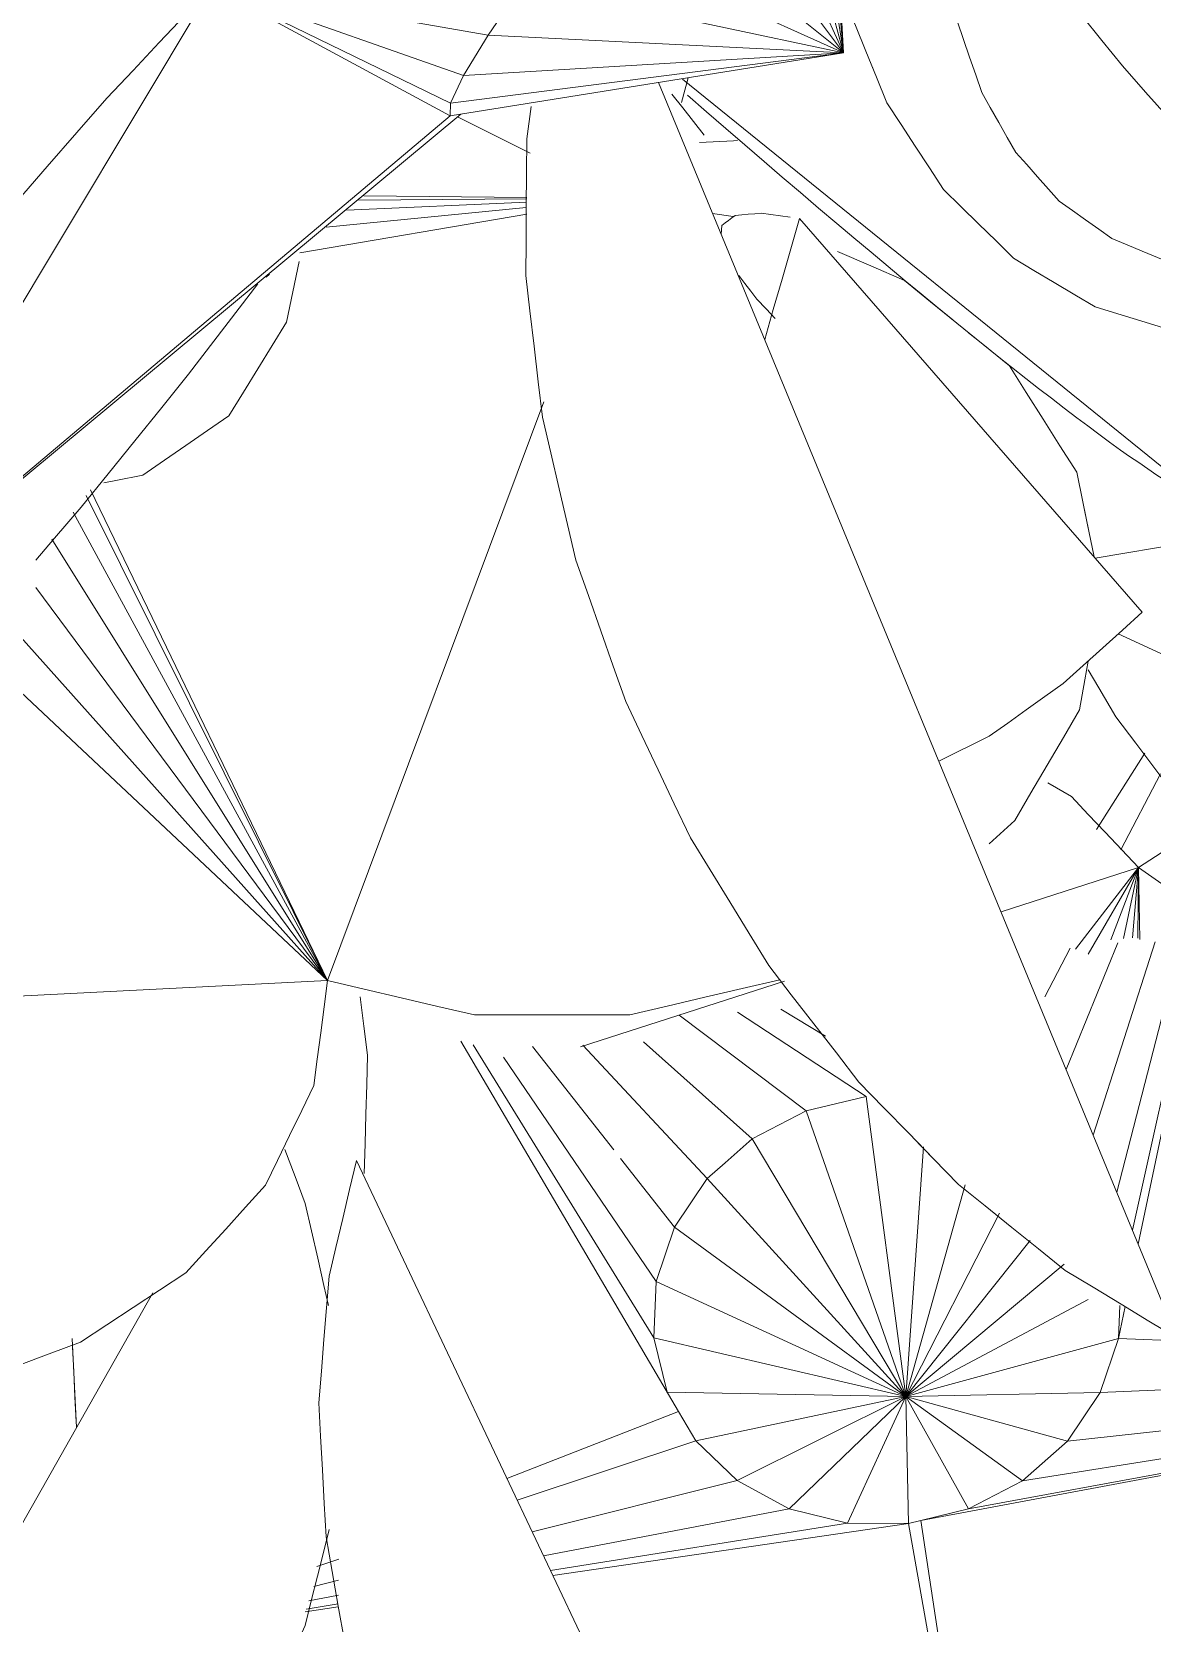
# Model space of a CAD drawing. Header units: metres. Extents: x -18.34 to -13.25, y -25.49 to -16.26.
# Drawn here: x -15.0625 to -15.0225, y -16.6855 to -16.6287 of the extents above; entities that cross this region are included whole.
import ezdxf

# ---------------------------------------------------------------- set-up
doc = ezdxf.new("R2010")
doc.units = ezdxf.units.M
doc.layers.add('Importações nas famílias', color=7, linetype='Continuous', lineweight=5)
doc.layers.add('Vegetação', color=7, linetype='Continuous', lineweight=5)

# ---------------------------------------------------------------- blocks, each defined once
blk = doc.blocks.new('Planta_pergolado_12200 - plantas pergolado_skp_Component_17-V1475-Pavimento 02 - Executivo')
at = {"layer": 'Importações nas famílias', "color": 9}
for p, q in [((0.107808, 0.132036), (0.110336, 0.129133)), ((0.10764, 0.127155), (0.110336, 0.129133)), ((0.107851, 0.126749), (0.110336, 0.129133)), ((0.110336, 0.129133), (0.107945, 0.128918)), ((0.107989, 0.128854), (0.110336, 0.129133)), ((0.108021, 0.128679), (0.110336, 0.129133)), ((0.110336, 0.129133), (0.108031, 0.127952)), ((0.110336, 0.129133), (0.108037, 0.12838)), ((0.109365, 0.124409), (0.110336, 0.129133)), ((0.112937, 0.127172), (0.113485, 0.126432)), ((0.106391, 0.109945), (0.107835, 0.116966))]:
    blk.add_line(p, q, dxfattribs=at)
at = {"layer": 'Importações nas famílias', "color": 9, "flags": 128}
for points in [[(0.111529, 0.131508), (0.111357, 0.131166), (0.110847, 0.130149), (0.110336, 0.129133)], [(0.110336, 0.129133), (0.110986, 0.128642), (0.111636, 0.128152), (0.112287, 0.127662), (0.112937, 0.127172)]]:
    blk.add_lwpolyline(points, dxfattribs=at)
blk = doc.blocks.new('Planta_pergolado_12200 - plantas pergolado_skp_Component_16-V1476-Pavimento 02 - Executivo')
blk.add_blockref('Planta_pergolado_12200 - plantas pergolado_skp_Component_17-V1475-Pavimento 02 - Executivo', (0, 0))
blk = doc.blocks.new('Planta_pergolado_12200 - plantas pergolado_skp_-V1495-Pavimento 02 - Executivo')
blk.add_blockref('Planta_pergolado_12200 - plantas pergolado_skp_Component_16-V1476-Pavimento 02 - Executivo', (0, 0))
blk = doc.blocks.new('Planta_pergolado_12200 - plantas pergolado_skp_-V1496-Pavimento 02 - Executivo')
at = {"rotation": 89.9999999999999}
blk.add_blockref('Planta_pergolado_12200 - plantas pergolado_skp_-V1495-Pavimento 02 - Executivo', (0.696245, 0.01573), dxfattribs=at)
blk = doc.blocks.new('Planta_pergolado_12200 - plantas pergolado_skp_Component_12-V1760-Pavimento 02 - Executivo')
at = {"layer": 'Importações nas famílias', "color": 9}
blk.add_line((0.114354, 0.194816), (0.101469, 0.204078), dxfattribs=at)
at = {"layer": 'Importações nas famílias', "color": 9, "flags": 128}
for points in [[(0.094259, 0.199543), (0.094637, 0.198815), (0.095014, 0.198086), (0.095391, 0.197358)], [(0.095391, 0.197358), (0.095895, 0.196718), (0.096399, 0.196077), (0.096902, 0.195436), (0.097406, 0.194796)], [(0.097406, 0.194796), (0.098024, 0.194258), (0.098642, 0.19372), (0.09926, 0.193182), (0.099878, 0.192645)], [(0.099878, 0.192645), (0.100596, 0.192222), (0.101314, 0.1918), (0.102032, 0.191377), (0.10275, 0.190955)], [(0.10275, 0.190955), (0.10355, 0.190658), (0.104351, 0.190361), (0.105152, 0.190063), (0.105858, 0.189802)], [(0.113307, 0.189022), (0.113982, 0.1891), (0.114914, 0.189208), (0.115846, 0.189316), (0.116778, 0.189424)], [(0.116778, 0.189424), (0.11771, 0.189667), (0.118643, 0.189909)]]:
    blk.add_lwpolyline(points, dxfattribs=at)
blk = doc.blocks.new('Planta_pergolado_12200 - plantas pergolado_skp_Component_16-V1762-Pavimento 02 - Executivo')
blk.add_blockref('Planta_pergolado_12200 - plantas pergolado_skp_Component_12-V1760-Pavimento 02 - Executivo', (0, 0))
blk = doc.blocks.new('Planta_pergolado_12200 - plantas pergolado_skp_Component_17-V1766-Pavimento 02 - Executivo')
at = {"layer": 'Importações nas famílias', "color": 9}
for p, q in [((0.124962, 0.202575), (0.12411, 0.187879)), ((0.136781, 0.198737), (0.12411, 0.187879)), ((0.137702, 0.197605), (0.12411, 0.187879)), ((0.12411, 0.187879), (0.138219, 0.196155)), ((0.12411, 0.187879), (0.139775, 0.195444)), ((0.140593, 0.194643), (0.12411, 0.187879)), ((0.141099, 0.194148), (0.12411, 0.187879)), ((0.12411, 0.187879), (0.141269, 0.193981)), ((0.142558, 0.178601), (0.12411, 0.187879)), ((0.148396, 0.186171), (0.14886, 0.178495)), ((0.149147, 0.185207), (0.149082, 0.178484)), ((0.149643, 0.184457), (0.149253, 0.178454)), ((0.149929, 0.184025), (0.149364, 0.178434)), ((0.150053, 0.183836), (0.149415, 0.178425)), ((0.150869, 0.17816), (0.152339, 0.180445)), ((0.152808, 0.172642), (0.152009, 0.172952)), ((0.148214, 0.172314), (0.14803, 0.171646)), ((0.126944, 0.164469), (0.126267, 0.165407))]:
    blk.add_line(p, q, dxfattribs=at)
at = {"layer": 'Importações nas famílias', "color": 9, "flags": 128}
for points in [[(0.112976, 0.197397), (0.112701, 0.198471), (0.112426, 0.199544), (0.112151, 0.200618), (0.111876, 0.201691)], [(0.114902, 0.193641), (0.114421, 0.19458), (0.113939, 0.195519), (0.113457, 0.196458), (0.112976, 0.197397)], [(0.117525, 0.19068), (0.11687, 0.19142), (0.116214, 0.19216), (0.115558, 0.192901), (0.114902, 0.193641)], [(0.120666, 0.188714), (0.119881, 0.189206), (0.119096, 0.189697), (0.118311, 0.190188), (0.117525, 0.19068)], [(0.12411, 0.187879), (0.123249, 0.188088), (0.122388, 0.188296), (0.121527, 0.188505), (0.120666, 0.188714)], [(0.122431, 0.183118), (0.122851, 0.184309), (0.123271, 0.185499), (0.123691, 0.186689), (0.12411, 0.187879)], [(0.121877, 0.177962), (0.122016, 0.179251), (0.122154, 0.18054), (0.122293, 0.181829), (0.122431, 0.183118)], [(0.122496, 0.172851), (0.122341, 0.174129), (0.122187, 0.175407), (0.122032, 0.176684), (0.121877, 0.177962)], [(0.146492, 0.168301), (0.145893, 0.167244), (0.145294, 0.166186)], [(0.145294, 0.166186), (0.144488, 0.165391), (0.143683, 0.164596), (0.142877, 0.163802), (0.142071, 0.163007)], [(0.130394, 0.161914), (0.129532, 0.162553), (0.128669, 0.163191), (0.127807, 0.16383), (0.126944, 0.164469)], [(0.142071, 0.163007), (0.141127, 0.162543), (0.140183, 0.162079), (0.139239, 0.161614), (0.138295, 0.16115)], [(0.131975, 0.161452), (0.131368, 0.161629), (0.130394, 0.161914)], [(0.138295, 0.16115), (0.137293, 0.161057), (0.136292, 0.160963), (0.13542, 0.160881)]]:
    blk.add_lwpolyline(points, dxfattribs=at)
blk = doc.blocks.new('Planta_pergolado_12200 - plantas pergolado_skp_Component_16-V1767-Pavimento 02 - Executivo')
blk.add_blockref('Planta_pergolado_12200 - plantas pergolado_skp_Component_17-V1766-Pavimento 02 - Executivo', (0, 0))
blk = doc.blocks.new('Planta_pergolado_12200 - plantas pergolado_skp_Component_17-V1772-Pavimento 02 - Executivo')
at = {"layer": 'Importações nas famílias', "color": 9}
for p, q in [((0.152808, 0.172642), (0.152009, 0.172952)), ((0.148214, 0.172314), (0.14803, 0.171646)), ((0.126944, 0.164469), (0.126267, 0.165407)), ((0.136292, 0.160963), (0.13542, 0.160881))]:
    blk.add_line(p, q, dxfattribs=at)
at = {"layer": 'Importações nas famílias', "color": 9, "flags": 128}
for points in [[(0.112976, 0.197397), (0.112701, 0.198471), (0.112426, 0.199544), (0.112151, 0.200618), (0.111876, 0.201691)], [(0.114902, 0.193641), (0.114421, 0.19458), (0.113939, 0.195519), (0.113457, 0.196458), (0.112976, 0.197397)], [(0.117525, 0.19068), (0.11687, 0.19142), (0.116214, 0.19216), (0.115558, 0.192901), (0.114902, 0.193641)], [(0.120666, 0.188714), (0.119881, 0.189206), (0.119096, 0.189697), (0.118311, 0.190188), (0.117525, 0.19068)], [(0.122388, 0.188296), (0.121527, 0.188505), (0.120666, 0.188714)], [(0.122431, 0.183118), (0.122851, 0.184309), (0.123271, 0.185499)], [(0.121877, 0.177962), (0.122016, 0.179251), (0.122154, 0.18054), (0.122293, 0.181829), (0.122431, 0.183118)], [(0.122496, 0.172851), (0.122341, 0.174129), (0.122187, 0.175407), (0.122032, 0.176684), (0.121877, 0.177962)], [(0.146492, 0.168301), (0.145893, 0.167244), (0.145294, 0.166186)], [(0.145294, 0.166186), (0.144488, 0.165391), (0.143683, 0.164596)], [(0.130394, 0.161914), (0.129532, 0.162553), (0.128669, 0.163191), (0.127807, 0.16383), (0.126944, 0.164469)], [(0.143239, 0.164159), (0.142877, 0.163802), (0.142071, 0.163007)], [(0.142071, 0.163007), (0.141127, 0.162543), (0.140183, 0.162079), (0.139239, 0.161614), (0.138295, 0.16115)], [(0.131975, 0.161452), (0.131368, 0.161629), (0.130394, 0.161914)], [(0.138295, 0.16115), (0.137293, 0.161057), (0.13639, 0.160972)]]:
    blk.add_lwpolyline(points, dxfattribs=at)
blk = doc.blocks.new('Planta_pergolado_12200 - plantas pergolado_skp_Component_16-V1773-Pavimento 02 - Executivo')
blk.add_blockref('Planta_pergolado_12200 - plantas pergolado_skp_Component_17-V1772-Pavimento 02 - Executivo', (0, 0))
blk = doc.blocks.new('Planta_pergolado_12200 - plantas pergolado_skp_Component_12-V1774-Pavimento 02 - Executivo')
at = {"layer": 'Importações nas famílias', "color": 9}
blk.add_line((0.165459, 0.130699), (0.151276, 0.127133), dxfattribs=at)
at = {"layer": 'Importações nas famílias', "color": 9, "flags": 128}
for points in [[(0.153631, 0.133927), (0.152746, 0.133854), (0.151861, 0.133782), (0.150976, 0.13371)], [(0.157176, 0.133824), (0.15629, 0.13385), (0.155404, 0.133875), (0.154517, 0.133901), (0.153631, 0.133927)], [(0.160687, 0.133331), (0.159809, 0.133454), (0.158932, 0.133578), (0.158054, 0.133701), (0.157176, 0.133824)], [(0.164124, 0.132453), (0.163265, 0.132672), (0.162406, 0.132892), (0.161546, 0.133112), (0.160687, 0.133331)], [(0.165483, 0.131941), (0.164956, 0.13214), (0.164124, 0.132453)]]:
    blk.add_lwpolyline(points, dxfattribs=at)
blk = doc.blocks.new('Planta_pergolado_12200 - plantas pergolado_skp_Component_16-V1775-Pavimento 02 - Executivo')
blk.add_blockref('Planta_pergolado_12200 - plantas pergolado_skp_Component_12-V1774-Pavimento 02 - Executivo', (0, 0))
blk = doc.blocks.new('Planta_pergolado_12200 - plantas pergolado_skp_Component_12-V267-Pavimento 02 - Executivo')
at = {"layer": 'Importações nas famílias', "color": 9}
for p, q in [((0.182294, 0.121633), (0.181721, 0.122089)), ((0.163358, 0.11721), (0.179336, 0.1138))]:
    blk.add_line(p, q, dxfattribs=at)
at = {"layer": 'Importações nas famílias', "color": 9, "flags": 128}
for points in [[(0.171398, 0.124292), (0.170807, 0.124055), (0.170217, 0.123819), (0.169626, 0.123582), (0.169035, 0.123346)], [(0.173908, 0.12464), (0.17328, 0.124553), (0.172653, 0.124466), (0.172025, 0.124379), (0.171398, 0.124292)], [(0.176506, 0.124383), (0.175856, 0.124447), (0.175207, 0.124512), (0.174557, 0.124576), (0.173908, 0.12464)], [(0.179131, 0.123526), (0.178474, 0.12374), (0.177818, 0.123954), (0.177162, 0.124169), (0.176506, 0.124383)], [(0.181721, 0.122089), (0.181073, 0.122448), (0.180426, 0.122807), (0.179778, 0.123167), (0.179131, 0.123526)], [(0.169035, 0.123346), (0.168495, 0.122965), (0.167955, 0.122585), (0.167415, 0.122205), (0.166875, 0.121824)], [(0.166875, 0.121824), (0.166398, 0.121309), (0.165921, 0.120793), (0.165444, 0.120278), (0.164967, 0.119763)], [(0.164967, 0.119763), (0.164565, 0.119124), (0.164162, 0.118486), (0.16376, 0.117848), (0.163358, 0.11721)]]:
    blk.add_lwpolyline(points, dxfattribs=at)
blk = doc.blocks.new('Planta_pergolado_12200 - plantas pergolado_skp_Component_12-V359-Pavimento 02 - Executivo')
at = {"layer": 'Importações nas famílias', "color": 9}
for p, q in [((0.167296, 0.119968), (0.186342, 0.110211)), ((0.182213, 0.117459), (0.182584, 0.116931))]:
    blk.add_line(p, q, dxfattribs=at)
at = {"layer": 'Importações nas famílias', "color": 9, "flags": 128}
for points in [[(0.170509, 0.1221), (0.17093, 0.122223), (0.171351, 0.122346), (0.171772, 0.122469), (0.172193, 0.122593)], [(0.172193, 0.122593), (0.172622, 0.122618), (0.17305, 0.122644), (0.173478, 0.12267), (0.173906, 0.122695)], [(0.173906, 0.122695), (0.174336, 0.122623), (0.174766, 0.12255), (0.175196, 0.122478), (0.175626, 0.122406)], [(0.175626, 0.122406), (0.176054, 0.122236), (0.176481, 0.122067), (0.176909, 0.121897), (0.177336, 0.121728)], [(0.16887, 0.121221), (0.16928, 0.121441), (0.16969, 0.121661), (0.170099, 0.12188), (0.170509, 0.1221)], [(0.177336, 0.121728), (0.177756, 0.121463), (0.178176, 0.121198), (0.178596, 0.120934), (0.179016, 0.120669)], [(0.167296, 0.119968), (0.16769, 0.120281), (0.168083, 0.120595), (0.168477, 0.120908), (0.16887, 0.121221)], [(0.179016, 0.120669), (0.179424, 0.120312), (0.179832, 0.119955), (0.18024, 0.119598), (0.180648, 0.119241)], [(0.171177, 0.119455), (0.170207, 0.119583), (0.169236, 0.119712), (0.168266, 0.11984), (0.167296, 0.119968)], [(0.174859, 0.118826), (0.173938, 0.118984), (0.173018, 0.119141), (0.172097, 0.119298), (0.171177, 0.119455)], [(0.180648, 0.119241), (0.181039, 0.118795), (0.181431, 0.11835), (0.181822, 0.117905), (0.182213, 0.117459)], [(0.178256, 0.118096), (0.177407, 0.118278), (0.176557, 0.118461), (0.175708, 0.118644), (0.174859, 0.118826)], [(0.181289, 0.117281), (0.180531, 0.117485), (0.179772, 0.117688), (0.179014, 0.117892), (0.178256, 0.118096)], [(0.183886, 0.1164), (0.183237, 0.116621), (0.182588, 0.116841), (0.181938, 0.117061), (0.181289, 0.117281)], [(0.185987, 0.115475), (0.185462, 0.115707), (0.184937, 0.115938), (0.184412, 0.116169), (0.183886, 0.1164)], [(0.187542, 0.114527), (0.187154, 0.114764), (0.186765, 0.115001), (0.186376, 0.115238), (0.185987, 0.115475)], [(0.188515, 0.113579), (0.188272, 0.113816), (0.188029, 0.114053), (0.187786, 0.11429), (0.187542, 0.114527)], [(0.188883, 0.112651), (0.188791, 0.112883), (0.188699, 0.113115), (0.188607, 0.113347), (0.188515, 0.113579)], [(0.188637, 0.111767), (0.188699, 0.111988), (0.18876, 0.112209), (0.188822, 0.11243), (0.188883, 0.112651)], [(0.187783, 0.110947), (0.187997, 0.111152), (0.18821, 0.111357), (0.188424, 0.111562), (0.188637, 0.111767)], [(0.186342, 0.110211), (0.186702, 0.110395), (0.187062, 0.110579), (0.187423, 0.110763), (0.187783, 0.110947)]]:
    blk.add_lwpolyline(points, dxfattribs=at)
blk = doc.blocks.new('Planta_pergolado_12200 - plantas pergolado_skp_Component_12-V271-Pavimento 02 - Executivo')
at = {"layer": 'Importações nas famílias', "color": 9}
for p, q in [((0.152486, 0.144338), (0.184209, 0.126916)), ((0.186452, 0.129541), (0.186009, 0.130285))]:
    blk.add_line(p, q, dxfattribs=at)
at = {"layer": 'Importações nas famílias', "color": 9, "flags": 128}
for points in [[(0.155929, 0.1448), (0.155068, 0.144684), (0.154207, 0.144569), (0.153347, 0.144453), (0.152486, 0.144338)], [(0.159582, 0.144799), (0.158669, 0.144799), (0.157755, 0.144799), (0.156842, 0.144799), (0.155929, 0.1448)], [(0.16336, 0.144334), (0.162416, 0.14445), (0.161471, 0.144566), (0.160527, 0.144682), (0.159582, 0.144799)], [(0.167175, 0.143418), (0.166221, 0.143647), (0.165267, 0.143876), (0.164314, 0.144105), (0.16336, 0.144334)], [(0.170936, 0.14207), (0.169995, 0.142407), (0.169055, 0.142744), (0.168115, 0.143081), (0.167175, 0.143418)], [(0.174555, 0.140324), (0.17365, 0.140761), (0.172745, 0.141197), (0.17184, 0.141634), (0.170936, 0.14207)], [(0.177948, 0.138219), (0.1771, 0.138746), (0.176251, 0.139272), (0.175403, 0.139798), (0.174555, 0.140324)], [(0.181035, 0.135806), (0.180263, 0.136409), (0.179491, 0.137013), (0.178719, 0.137616), (0.177948, 0.138219)], [(0.183743, 0.13314), (0.183066, 0.133807), (0.182389, 0.134473), (0.181712, 0.13514), (0.181035, 0.135806)], [(0.186009, 0.130285), (0.185442, 0.130999), (0.184876, 0.131713), (0.184309, 0.132427), (0.183743, 0.13314)]]:
    blk.add_lwpolyline(points, dxfattribs=at)
blk = doc.blocks.new('Planta_pergolado_12200 - plantas pergolado_skp_Component_17-V1783-Pavimento 02 - Executivo')
at = {"layer": 'Importações nas famílias', "color": 9}
for p, q in [((0.187786, 0.130871), (0.19225, 0.152901)), ((0.187979, 0.131085), (0.19225, 0.152901)), ((0.19225, 0.152901), (0.19508, 0.13239)), ((0.189086, 0.137389), (0.18911, 0.137509)), ((0.19508, 0.13239), (0.187979, 0.131085)), ((0.188184, 0.130817), (0.19508, 0.13239)), ((0.188374, 0.130031), (0.19508, 0.13239)), ((0.19508, 0.13239), (0.188537, 0.12878)), ((0.180863, 0.123216), (0.187979, 0.131085)), ((0.188184, 0.130817), (0.187979, 0.131085)), ((0.180863, 0.123216), (0.188184, 0.130817)), ((0.188374, 0.130031), (0.188184, 0.130817)), ((0.180863, 0.123216), (0.188374, 0.130031)), ((0.188537, 0.12878), (0.188374, 0.130031)), ((0.180863, 0.123216), (0.188537, 0.12878)), ((0.188663, 0.127151), (0.188537, 0.12878)), ((0.180863, 0.123216), (0.188663, 0.127151)), ((0.188741, 0.125253), (0.180863, 0.123216)), ((0.180863, 0.123216), (0.188663, 0.119282)), ((0.188537, 0.117653), (0.180863, 0.123216)), ((0.180863, 0.123216), (0.188374, 0.116402)), ((0.188184, 0.115616), (0.180863, 0.123216)), ((0.180863, 0.123216), (0.188741, 0.12118)), ((0.180863, 0.123216), (0.188768, 0.123216)), ((0.187979, 0.115348), (0.180863, 0.123216))]:
    blk.add_line(p, q, dxfattribs=at)
at = {"layer": 'Importações nas famílias', "color": 9, "flags": 128}
for points in [[(0.189107, 0.145375), (0.189139, 0.146467), (0.189162, 0.147238)], [(0.189095, 0.140822), (0.189098, 0.14196), (0.189101, 0.143098), (0.189104, 0.144237), (0.189107, 0.145375)], [(0.195596, 0.141284), (0.195548, 0.140077), (0.1955, 0.13887), (0.195452, 0.137664), (0.195403, 0.136457)], [(0.189168, 0.137791), (0.189148, 0.138607), (0.189122, 0.139714), (0.189095, 0.140822)], [(0.195403, 0.136457), (0.195323, 0.13544), (0.195242, 0.134423), (0.195161, 0.133406), (0.19508, 0.13239)]]:
    blk.add_lwpolyline(points, dxfattribs=at)
blk = doc.blocks.new('Planta_pergolado_12200 - plantas pergolado_skp_Component_16-V1784-Pavimento 02 - Executivo')
for name in ['Planta_pergolado_12200 - plantas pergolado_skp_Component_17-V1783-Pavimento 02 - Executivo', 'Planta_pergolado_12200 - plantas pergolado_skp_Component_12-V271-Pavimento 02 - Executivo', 'Planta_pergolado_12200 - plantas pergolado_skp_Component_12-V267-Pavimento 02 - Executivo', 'Planta_pergolado_12200 - plantas pergolado_skp_Component_12-V359-Pavimento 02 - Executivo']:
    blk.add_blockref(name, (0, 0))
blk = doc.blocks.new('Planta_pergolado_12200 - plantas pergolado_skp_Component_12-V1791-Pavimento 02 - Executivo')
at = {"layer": 'Importações nas famílias', "color": 9}
for p, q in [((0.173908, 0.12464), (0.17328, 0.124553)), ((0.176506, 0.124383), (0.175856, 0.124447)), ((0.179778, 0.123167), (0.179131, 0.123526)), ((0.166875, 0.121824), (0.166398, 0.121309)), ((0.182294, 0.121633), (0.181721, 0.122089))]:
    blk.add_line(p, q, dxfattribs=at)
at = {"layer": 'Importações nas famílias', "color": 9, "flags": 128}
for points in [[(0.171398, 0.124292), (0.170807, 0.124055), (0.170217, 0.123819), (0.169626, 0.123582), (0.169035, 0.123346)], [(0.172653, 0.124466), (0.172025, 0.124379), (0.171398, 0.124292)], [(0.175207, 0.124512), (0.174557, 0.124576), (0.173908, 0.12464)], [(0.179131, 0.123526), (0.178474, 0.12374), (0.177818, 0.123954), (0.177162, 0.124169), (0.176506, 0.124383)], [(0.169035, 0.123346), (0.168495, 0.122965), (0.167955, 0.122585), (0.167415, 0.122205), (0.166875, 0.121824)], [(0.181721, 0.122089), (0.181073, 0.122448), (0.180426, 0.122807), (0.179921, 0.123088)], [(0.165921, 0.120793), (0.165444, 0.120278), (0.164967, 0.119763)], [(0.164967, 0.119763), (0.164565, 0.119124), (0.164162, 0.118486)]]:
    blk.add_lwpolyline(points, dxfattribs=at)
blk = doc.blocks.new('Planta_pergolado_12200 - plantas pergolado_skp_Component_12-V1794-Pavimento 02 - Executivo')
at = {"layer": 'Importações nas famílias', "color": 9, "flags": 128}
for points in [[(0.155929, 0.1448), (0.155068, 0.144684), (0.154207, 0.144569)], [(0.159582, 0.144799), (0.158669, 0.144799), (0.157755, 0.144799), (0.156842, 0.144799), (0.155929, 0.1448)], [(0.161312, 0.144586), (0.160527, 0.144682), (0.159582, 0.144799)], [(0.16336, 0.144334), (0.162416, 0.14445), (0.161471, 0.144566)], [(0.166952, 0.143471), (0.166221, 0.143647), (0.165267, 0.143876), (0.164314, 0.144105), (0.16336, 0.144334)]]:
    blk.add_lwpolyline(points, dxfattribs=at)
blk = doc.blocks.new('Planta_pergolado_12200 - plantas pergolado_skp_Component_16-V1796-Pavimento 02 - Executivo')
for name in ['Planta_pergolado_12200 - plantas pergolado_skp_Component_12-V1794-Pavimento 02 - Executivo', 'Planta_pergolado_12200 - plantas pergolado_skp_Component_12-V1791-Pavimento 02 - Executivo']:
    blk.add_blockref(name, (0, 0))
blk = doc.blocks.new('Planta_pergolado_12200 - plantas pergolado_skp_-V1797-Pavimento 02 - Executivo')
for name in ['Planta_pergolado_12200 - plantas pergolado_skp_Component_16-V1784-Pavimento 02 - Executivo', 'Planta_pergolado_12200 - plantas pergolado_skp_Component_16-V1796-Pavimento 02 - Executivo', 'Planta_pergolado_12200 - plantas pergolado_skp_Component_16-V1775-Pavimento 02 - Executivo']:
    blk.add_blockref(name, (0, 0))
blk = doc.blocks.new('Planta_pergolado_12200 - plantas pergolado_skp_-V1798-Pavimento 02 - Executivo')
for name in ['Planta_pergolado_12200 - plantas pergolado_skp_Component_16-V1767-Pavimento 02 - Executivo', 'Planta_pergolado_12200 - plantas pergolado_skp_Component_16-V1762-Pavimento 02 - Executivo', 'Planta_pergolado_12200 - plantas pergolado_skp_Component_16-V1773-Pavimento 02 - Executivo']:
    blk.add_blockref(name, (0, 0))
at = {"xscale": 1.254472261797389, "yscale": 1.254472261797389, "zscale": 1.254472261797389, "rotation": 44.99999999999149}
blk.add_blockref('Planta_pergolado_12200 - plantas pergolado_skp_-V1797-Pavimento 02 - Executivo', (0.101937, -0.102346), dxfattribs=at)
blk = doc.blocks.new('Planta_pergolado_12200 - plantas pergolado_skp_-V1872-Pavimento 02 - Executivo')
at = {"rotation": 89.9999999999999}
blk.add_blockref('Planta_pergolado_12200 - plantas pergolado_skp_-V1798-Pavimento 02 - Executivo', (0.274037, 0.01573), dxfattribs=at)
blk = doc.blocks.new('Planta_pergolado_12200 - plantas pergolado_skp_Component_12-V2035-Pavimento 02 - Executivo')
at = {"layer": 'Importações nas famílias', "color": 9}
blk.add_line((-0.174686, -0.237032), (-0.225091, -0.260876), dxfattribs=at)
at = {"layer": 'Importações nas famílias', "color": 9, "flags": 128}
for points in [[(-0.177005, -0.241065), (-0.176425, -0.240057), (-0.175845, -0.239049), (-0.175266, -0.23804), (-0.174686, -0.237032)], [(-0.179973, -0.244971), (-0.179231, -0.243995), (-0.178489, -0.243018), (-0.177747, -0.242041), (-0.177005, -0.241065)], [(-0.183521, -0.248659), (-0.182634, -0.247737), (-0.181747, -0.246815), (-0.18086, -0.245893), (-0.179973, -0.244971)], [(-0.187567, -0.252043), (-0.186555, -0.251197), (-0.185544, -0.250351), (-0.184533, -0.249505), (-0.183521, -0.248659)], [(-0.192014, -0.255043), (-0.190902, -0.254293), (-0.18979, -0.253543), (-0.188678, -0.252793), (-0.187567, -0.252043)], [(-0.196759, -0.257589), (-0.195573, -0.256952), (-0.194386, -0.256316), (-0.1932, -0.25568), (-0.192014, -0.255043)], [(-0.20169, -0.25962), (-0.200457, -0.259113), (-0.199224, -0.258605), (-0.197992, -0.258097), (-0.196759, -0.257589)], [(-0.206692, -0.26109), (-0.205441, -0.260723), (-0.204191, -0.260355), (-0.20294, -0.259988), (-0.20169, -0.25962)], [(-0.225091, -0.260876), (-0.224057, -0.261121), (-0.223023, -0.261366), (-0.22199, -0.261611), (-0.220956, -0.261856)], [(-0.211647, -0.261964), (-0.210408, -0.261746), (-0.209169, -0.261527), (-0.207931, -0.261309), (-0.206692, -0.26109)], [(-0.220956, -0.261856), (-0.219827, -0.261947), (-0.218697, -0.262039), (-0.217568, -0.26213), (-0.216439, -0.262221)], [(-0.216439, -0.262221), (-0.215241, -0.262157), (-0.214043, -0.262093), (-0.212845, -0.262029), (-0.211647, -0.261964)]]:
    blk.add_lwpolyline(points, dxfattribs=at)
blk = doc.blocks.new('Planta_pergolado_12200 - plantas pergolado_skp_Component_12-V2036-Pavimento 02 - Executivo')
at = {"layer": 'Importações nas famílias', "color": 9}
for p, q in [((-0.190085, -0.263656), (-0.201958, -0.275136)), ((-0.197152, -0.272961), (-0.196392, -0.272018)), ((-0.206975, -0.279987), (-0.21246, -0.28529)), ((-0.201031, -0.283851), (-0.20165, -0.284083))]:
    blk.add_line(p, q, dxfattribs=at)
at = {"layer": 'Importações nas famílias', "color": 9, "flags": 128}
for points in [[(-0.193252, -0.26794), (-0.192461, -0.266869), (-0.191669, -0.265798), (-0.190877, -0.264727), (-0.190085, -0.263656)], [(-0.190085, -0.263656), (-0.18995, -0.264453), (-0.189814, -0.265249), (-0.189679, -0.266045), (-0.189543, -0.266842)], [(-0.189543, -0.266842), (-0.189526, -0.267598), (-0.189509, -0.268355), (-0.189491, -0.269111), (-0.189474, -0.269868)], [(-0.196392, -0.272018), (-0.195607, -0.270998), (-0.194822, -0.269979), (-0.194037, -0.26896), (-0.193252, -0.26794)], [(-0.189474, -0.269868), (-0.189575, -0.270576), (-0.189676, -0.271285)], [(-0.207249, -0.284462), (-0.206668, -0.283868), (-0.206087, -0.283275), (-0.205505, -0.282681), (-0.204924, -0.282088)], [(-0.20165, -0.284083), (-0.202479, -0.284274), (-0.203307, -0.284465), (-0.204136, -0.284655), (-0.204965, -0.284846)], [(-0.209219, -0.286241), (-0.208727, -0.285796), (-0.208234, -0.285351), (-0.207742, -0.284907), (-0.207249, -0.284462)], [(-0.21246, -0.28529), (-0.212535, -0.285669), (-0.212611, -0.286047), (-0.212686, -0.286426), (-0.212762, -0.286804)], [(-0.204965, -0.284846), (-0.205869, -0.284947), (-0.206773, -0.285048), (-0.207677, -0.285149)], [(-0.210787, -0.287384), (-0.210395, -0.287098), (-0.210003, -0.286812), (-0.209611, -0.286527), (-0.209219, -0.286241)], [(-0.212762, -0.286804), (-0.212716, -0.28702), (-0.212671, -0.287237), (-0.212625, -0.287453), (-0.212579, -0.287669)], [(-0.211916, -0.287864), (-0.211633, -0.287744), (-0.211351, -0.287624), (-0.211069, -0.287504), (-0.210787, -0.287384)], [(-0.212579, -0.287669), (-0.212413, -0.287718), (-0.212247, -0.287766), (-0.212081, -0.287815), (-0.211916, -0.287864)]]:
    blk.add_lwpolyline(points, dxfattribs=at)
blk = doc.blocks.new('Planta_pergolado_12200 - plantas pergolado_skp_Component_12-V2037-Pavimento 02 - Executivo')
at = {"layer": 'Importações nas famílias', "color": 9}
blk.add_line((-0.244675, -0.232818), (-0.258739, -0.245053), dxfattribs=at)
at = {"layer": 'Importações nas famílias', "color": 9, "flags": 128}
for points in [[(-0.242135, -0.235637), (-0.24277, -0.234932), (-0.243405, -0.234228), (-0.24404, -0.233523), (-0.244675, -0.232818)], [(-0.240247, -0.238281), (-0.240719, -0.23762), (-0.241191, -0.236959), (-0.241663, -0.236298), (-0.242135, -0.235637)], [(-0.239355, -0.240082), (-0.239651, -0.239484), (-0.239949, -0.238883), (-0.240247, -0.238281)], [(-0.258929, -0.246421), (-0.258881, -0.246079), (-0.258834, -0.245737), (-0.258787, -0.245395)], [(-0.258739, -0.245053), (-0.257654, -0.245366), (-0.256569, -0.24568), (-0.255483, -0.245993), (-0.254421, -0.2463)], [(-0.255171, -0.245921), (-0.255514, -0.246248), (-0.255857, -0.246575)], [(-0.258846, -0.247352), (-0.258867, -0.247119), (-0.258888, -0.246886), (-0.258908, -0.246654), (-0.258929, -0.246421)], [(-0.255857, -0.246575), (-0.25614, -0.246793), (-0.256423, -0.24701), (-0.256706, -0.247228)], [(-0.258493, -0.247835), (-0.258581, -0.247715), (-0.258669, -0.247594), (-0.258758, -0.247473), (-0.258846, -0.247352)], [(-0.258182, -0.247851), (-0.258337, -0.247843), (-0.258493, -0.247835)]]:
    blk.add_lwpolyline(points, dxfattribs=at)
blk = doc.blocks.new('Planta_pergolado_12200 - plantas pergolado_skp_Component_17-V2039-Pavimento 02 - Executivo')
at = {"layer": 'Importações nas famílias', "color": 9, "flags": 128}
for points in [[(-0.257203, -0.262918), (-0.25612, -0.263144), (-0.255037, -0.26337)], [(-0.255037, -0.26337), (-0.254202, -0.263884), (-0.253366, -0.264399), (-0.252531, -0.264914), (-0.251696, -0.265428)], [(-0.251696, -0.265428), (-0.251166, -0.266197), (-0.250635, -0.266965), (-0.250105, -0.267733), (-0.249574, -0.268502)], [(-0.249574, -0.268502), (-0.249385, -0.269471), (-0.249302, -0.269894)]]:
    blk.add_lwpolyline(points, dxfattribs=at)
blk = doc.blocks.new('Planta_pergolado_12200 - plantas pergolado_skp_Component_16-V2040-Pavimento 02 - Executivo')
for name in ['Planta_pergolado_12200 - plantas pergolado_skp_Component_12-V2037-Pavimento 02 - Executivo', 'Planta_pergolado_12200 - plantas pergolado_skp_Component_12-V2035-Pavimento 02 - Executivo', 'Planta_pergolado_12200 - plantas pergolado_skp_Component_17-V2039-Pavimento 02 - Executivo', 'Planta_pergolado_12200 - plantas pergolado_skp_Component_12-V2036-Pavimento 02 - Executivo']:
    blk.add_blockref(name, (0, 0))
blk = doc.blocks.new('Planta_pergolado_12200 - plantas pergolado_skp_-V2058-Pavimento 02 - Executivo')
blk.add_blockref('Planta_pergolado_12200 - plantas pergolado_skp_Component_16-V2040-Pavimento 02 - Executivo', (0, 0))
blk = doc.blocks.new('Planta_pergolado_12200 - plantas pergolado_skp_-V2059-Pavimento 02 - Executivo')
blk.add_blockref('Planta_pergolado_12200 - plantas pergolado_skp_-V2058-Pavimento 02 - Executivo', (0, 0))
blk = doc.blocks.new('Planta_pergolado_12200 - plantas pergolado_skp_-V2183-Pavimento 02 - Executivo')
blk.add_blockref('Planta_pergolado_12200 - plantas pergolado_skp_-V2059-Pavimento 02 - Executivo', (0, 0))
blk = doc.blocks.new('Planta_pergolado_12200 - plantas pergolado_skp_Component_12-V2185-Pavimento 02 - Executivo')
at = {"layer": 'Importações nas famílias', "color": 9}
blk.add_line((-0.215559, -0.270871), (-0.218738, -0.271031), dxfattribs=at)
at = {"layer": 'Importações nas famílias', "color": 9, "flags": 128}
for points in [[(-0.23094, -0.26075), (-0.229894, -0.260615), (-0.228849, -0.260479)], [(-0.228849, -0.260479), (-0.227795, -0.260509), (-0.226742, -0.260538), (-0.225688, -0.260567), (-0.224634, -0.260596)], [(-0.215758, -0.270882), (-0.21665, -0.270927), (-0.217541, -0.270972), (-0.218433, -0.271017)]]:
    blk.add_lwpolyline(points, dxfattribs=at)
blk = doc.blocks.new('Planta_pergolado_12200 - plantas pergolado_skp_Component_12-V2188-Pavimento 02 - Executivo')
at = {"layer": 'Importações nas famílias', "color": 9}
blk.add_line((-0.248617, -0.230576), (-0.263721, -0.24923), dxfattribs=at)
at = {"layer": 'Importações nas famílias', "color": 9, "flags": 128}
for points in [[(-0.254554, -0.229933), (-0.253965, -0.22994), (-0.253099, -0.229952), (-0.252232, -0.229963)], [(-0.252232, -0.229963), (-0.251328, -0.230117), (-0.250425, -0.23027), (-0.249521, -0.230423), (-0.248617, -0.230576)], [(-0.248617, -0.230576), (-0.248702, -0.230754), (-0.248787, -0.230933), (-0.248871, -0.231111), (-0.248956, -0.231289)], [(-0.248956, -0.231289), (-0.249111, -0.231542), (-0.249265, -0.231794), (-0.24942, -0.232046), (-0.249574, -0.232298)], [(-0.249574, -0.232298), (-0.249797, -0.232622), (-0.250019, -0.232945), (-0.250242, -0.233268), (-0.250465, -0.233592)], [(-0.250465, -0.233592), (-0.250753, -0.233982), (-0.251041, -0.234373), (-0.251329, -0.234764), (-0.251617, -0.235155)], [(-0.251617, -0.235155), (-0.251968, -0.235609), (-0.252318, -0.236063), (-0.252669, -0.236517), (-0.25302, -0.236972)], [(-0.25302, -0.236972), (-0.253429, -0.237484), (-0.253838, -0.237996), (-0.254247, -0.238508), (-0.254656, -0.239021)], [(-0.255119, -0.239585), (-0.255582, -0.24015), (-0.256045, -0.240715), (-0.256508, -0.24128)], [(-0.256508, -0.24128), (-0.257019, -0.24189), (-0.257531, -0.242501), (-0.258043, -0.243112), (-0.258555, -0.243723)], [(-0.258555, -0.243723), (-0.25911, -0.244373), (-0.259664, -0.245024), (-0.260219, -0.245674), (-0.260774, -0.246324)], [(-0.260774, -0.246324), (-0.261366, -0.247007), (-0.261958, -0.247689), (-0.26255, -0.248372), (-0.263142, -0.249054)]]:
    blk.add_lwpolyline(points, dxfattribs=at)
blk = doc.blocks.new('Planta_pergolado_12200 - plantas pergolado_skp_Component_16-V2190-Pavimento 02 - Executivo')
for name in ['Planta_pergolado_12200 - plantas pergolado_skp_Component_12-V2188-Pavimento 02 - Executivo', 'Planta_pergolado_12200 - plantas pergolado_skp_Component_12-V2185-Pavimento 02 - Executivo']:
    blk.add_blockref(name, (0, 0))
blk = doc.blocks.new('Planta_pergolado_12200 - plantas pergolado_skp_Component_17-V2220-Pavimento 02 - Executivo')
at = {"layer": 'Importações nas famílias', "color": 9}
for p, q in [((-0.213648, -0.237091), (-0.21631, -0.220402)), ((-0.212647, -0.239026), (-0.216097, -0.22031)), ((-0.212234, -0.24073), (-0.216069, -0.220298)), ((-0.21874, -0.233667), (-0.218191, -0.2208)), ((-0.216802, -0.234316), (-0.217379, -0.220671)), ((-0.215065, -0.235484), (-0.216732, -0.220569)), ((-0.246612, -0.234503), (-0.247772, -0.227587)), ((-0.232868, -0.230708), (-0.222102, -0.232962)), ((-0.222601, -0.233168), (-0.232704, -0.230928)), ((-0.223964, -0.233731), (-0.23246, -0.231538)), ((-0.236187, -0.23358), (-0.238908, -0.232172)), ((-0.232901, -0.232358), (-0.226002, -0.234572)), ((-0.236917, -0.234457), (-0.239644, -0.232731)), ((-0.219874, -0.233429), (-0.21874, -0.233667)), ((-0.232862, -0.233689), (-0.228344, -0.235538)), ((-0.219917, -0.233615), (-0.21874, -0.233667)), ((-0.216664, -0.241258), (-0.21874, -0.233667)), ((-0.216802, -0.234316), (-0.21874, -0.233667)), ((-0.216664, -0.241258), (-0.220126, -0.234747)), ((-0.216664, -0.241258), (-0.216802, -0.234316)), ((-0.215065, -0.235484), (-0.216802, -0.234316)), ((-0.230936, -0.236296), (-0.232677, -0.235396)), ((-0.216664, -0.241258), (-0.221391, -0.235609)), ((-0.216664, -0.241258), (-0.215065, -0.235484)), ((-0.213648, -0.237091), (-0.215065, -0.235484)), ((-0.216664, -0.241258), (-0.22224, -0.236818)), ((-0.216664, -0.241258), (-0.213648, -0.237091)), ((-0.212647, -0.239026), (-0.213648, -0.237091)), ((-0.216664, -0.241258), (-0.223206, -0.237912)), ((-0.197929, -0.238544), (-0.212234, -0.24073)), ((-0.21213, -0.241159), (-0.197878, -0.238648)), ((-0.224225, -0.239144), (-0.216664, -0.241258)), ((-0.216664, -0.241258), (-0.212647, -0.239026)), ((-0.212234, -0.24073), (-0.212647, -0.239026)), ((-0.216664, -0.241258), (-0.225576, -0.240624)), ((-0.21213, -0.241159), (-0.212234, -0.24073)), ((-0.216664, -0.241258), (-0.227379, -0.242681)), ((-0.216664, -0.241258), (-0.226862, -0.244814)), ((-0.225861, -0.246749), (-0.216664, -0.241258)), ((-0.216664, -0.241258), (-0.224444, -0.248356)), ((-0.222707, -0.249524), (-0.216664, -0.241258)), ((-0.220769, -0.250173), (-0.216664, -0.241258)), ((-0.216664, -0.241258), (-0.218762, -0.25026)), ((-0.216823, -0.249779), (-0.216664, -0.241258)), ((-0.216664, -0.241258), (-0.21213, -0.241159)), ((-0.216664, -0.241258), (-0.212133, -0.243343)), ((-0.216664, -0.241258), (-0.212656, -0.245431)), ((-0.216664, -0.241258), (-0.213662, -0.247279)), ((-0.216664, -0.241258), (-0.215083, -0.248762)), ((-0.212133, -0.243343), (-0.21213, -0.241159)), ((-0.210268, -0.253864), (-0.21213, -0.241159)), ((-0.230394, -0.247273), (-0.227379, -0.242681)), ((-0.227379, -0.242681), (-0.226862, -0.244814)), ((-0.212656, -0.245431), (-0.212133, -0.243343)), ((-0.210453, -0.253952), (-0.212133, -0.243343)), ((-0.229539, -0.244123), (-0.230496, -0.245726)), ((-0.230285, -0.249349), (-0.226862, -0.244814)), ((-0.226862, -0.244814), (-0.225861, -0.246749)), ((-0.213662, -0.247279), (-0.212656, -0.245431)), ((-0.212656, -0.245431), (-0.210971, -0.254197)), ((-0.229335, -0.250633), (-0.225861, -0.246749)), ((-0.225861, -0.246749), (-0.225012, -0.247712)), ((-0.225012, -0.247712), (-0.224444, -0.248356)), ((-0.215083, -0.248762), (-0.213662, -0.247279)), ((-0.213662, -0.247279), (-0.211828, -0.254602)), ((-0.229212, -0.252799), (-0.224444, -0.248356)), ((-0.224444, -0.248356), (-0.222707, -0.249524)), ((-0.216126, -0.249372), (-0.215083, -0.248762)), ((-0.215083, -0.248762), (-0.212964, -0.25514)), ((-0.229349, -0.257145), (-0.216126, -0.249372)), ((-0.225161, -0.251449), (-0.222707, -0.249524)), ((-0.222707, -0.249524), (-0.220769, -0.250173)), ((-0.216244, -0.249441), (-0.216126, -0.249372)), ((-0.216126, -0.249372), (-0.213731, -0.255502)), ((-0.218762, -0.25026), (-0.216823, -0.249779)), ((-0.229223, -0.256712), (-0.218762, -0.25026)), ((-0.228781, -0.255624), (-0.220769, -0.250173)), ((-0.220769, -0.250173), (-0.218762, -0.25026)), ((-0.229161, -0.254586), (-0.225471, -0.251692)), ((-0.210848, -0.261508), (-0.210588, -0.262292)), ((-0.210097, -0.261517), (-0.209877, -0.262396)), ((-0.209563, -0.261523), (-0.209361, -0.262575)), ((-0.209071, -0.262675), (-0.209253, -0.261526)), ((-0.208972, -0.26271), (-0.209145, -0.261527))]:
    blk.add_line(p, q, dxfattribs=at)
at = {"layer": 'Importações nas famílias', "color": 9, "flags": 128}
blk.add_lwpolyline([(-0.261521, -0.247273), (-0.261515, -0.24741), (-0.261458, -0.248622)], dxfattribs=at)
blk = doc.blocks.new('Planta_pergolado_12200 - plantas pergolado_skp_Component_16-V2221-Pavimento 02 - Executivo')
blk.add_blockref('Planta_pergolado_12200 - plantas pergolado_skp_Component_17-V2220-Pavimento 02 - Executivo', (0, 0))
blk = doc.blocks.new('Planta_pergolado_12200 - plantas pergolado_skp_Component_12-V2241-Pavimento 02 - Executivo')
at = {"layer": 'Importações nas famílias', "color": 9, "flags": 128}
for points in [[(-0.283752, -0.202851), (-0.28287, -0.203422), (-0.28185, -0.204083)], [(-0.283534, -0.204843), (-0.284133, -0.203993), (-0.284732, -0.203142)], [(-0.281983, -0.206388), (-0.282759, -0.205616), (-0.283534, -0.204843)]]:
    blk.add_lwpolyline(points, dxfattribs=at)
blk = doc.blocks.new('Planta_pergolado_12200 - plantas pergolado_skp_Component_17-V2242-Pavimento 02 - Executivo')
at = {"layer": 'Importações nas famílias', "color": 9}
for p, q in [((-0.250327, -0.221807), (-0.254565, -0.229993)), ((-0.251119, -0.222587), (-0.254478, -0.229311)), ((-0.250135, -0.222321), (-0.254283, -0.230023)), ((-0.249949, -0.22282), (-0.253936, -0.22994)), ((-0.249786, -0.223256), (-0.253675, -0.229967)), ((-0.24968, -0.223538), (-0.25348, -0.22995))]:
    blk.add_line(p, q, dxfattribs=at)
at = {"layer": 'Importações nas famílias', "color": 9, "flags": 128}
blk.add_lwpolyline([(-0.261719, -0.248457), (-0.262208, -0.248843), (-0.262697, -0.249228), (-0.263186, -0.249613)], dxfattribs=at)
blk = doc.blocks.new('Planta_pergolado_12200 - plantas pergolado_skp_Component_16-V2243-Pavimento 02 - Executivo')
for name in ['Planta_pergolado_12200 - plantas pergolado_skp_Component_12-V2241-Pavimento 02 - Executivo', 'Planta_pergolado_12200 - plantas pergolado_skp_Component_17-V2242-Pavimento 02 - Executivo']:
    blk.add_blockref(name, (0, 0))
blk = doc.blocks.new('Planta_pergolado_12200 - plantas pergolado_skp_-V2249-Pavimento 02 - Executivo')
blk.add_blockref('Planta_pergolado_12200 - plantas pergolado_skp_Component_16-V2243-Pavimento 02 - Executivo', (0, 0))
blk = doc.blocks.new('Planta_pergolado_12200 - plantas pergolado_skp_-V2250-Pavimento 02 - Executivo')
for name in ['Planta_pergolado_12200 - plantas pergolado_skp_-V2249-Pavimento 02 - Executivo', 'Planta_pergolado_12200 - plantas pergolado_skp_Component_16-V2190-Pavimento 02 - Executivo', 'Planta_pergolado_12200 - plantas pergolado_skp_Component_16-V2221-Pavimento 02 - Executivo']:
    blk.add_blockref(name, (0, 0))
blk = doc.blocks.new('Planta_pergolado_12200 - plantas pergolado_skp_-V2476-Pavimento 02 - Executivo')
blk.add_blockref('Planta_pergolado_12200 - plantas pergolado_skp_-V2250-Pavimento 02 - Executivo', (0, 0))
blk = doc.blocks.new('Planta_pergolado_12200 - Planta_pergolado_12200-V2477-Pavimento 02 - Executivo')
at = {"xscale": 1.068436298615139, "yscale": 1.068436298615139, "zscale": -1.068436298615139, "rotation": 96.20000000000395}
blk.add_blockref('Planta_pergolado_12200 - plantas pergolado_skp_-V1872-Pavimento 02 - Executivo', (-0.073046, -0.337289), dxfattribs=at)
at = {"extrusion": (0, 0, -1), "xscale": 1.068436298615139, "yscale": 1.068436298615139, "zscale": -1.068436298615139, "rotation": 263.7999999999961}
blk.add_blockref('Planta_pergolado_12200 - plantas pergolado_skp_-V1496-Pavimento 02 - Executivo', (0.167087, 0.38397), dxfattribs=at)
for name in ['Planta_pergolado_12200 - plantas pergolado_skp_-V2476-Pavimento 02 - Executivo', 'Planta_pergolado_12200 - plantas pergolado_skp_-V2183-Pavimento 02 - Executivo']:
    blk.add_blockref(name, (0, 0))

msp = doc.modelspace()

# ---------------------------------------------------------------- block references
at = {"layer": 'Vegetação', "color": 9, "rotation": 270.0000000000001}
msp.add_blockref('Planta_pergolado_12200 - Planta_pergolado_12200-V2477-Pavimento 02 - Executivo', (-14.79, -16.894101), dxfattribs=at)

doc.saveas('drawing.dxf')
